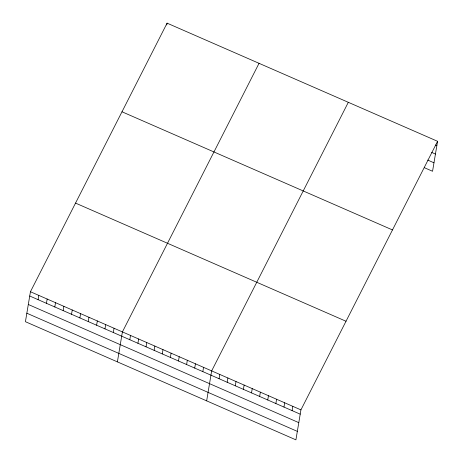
<?xml version="1.0" encoding="UTF-8"?>
<svg xmlns="http://www.w3.org/2000/svg" width="463" height="463" viewBox="0 0 463 463"><rect width="100%" height="100%" fill="white"/><g stroke="black" fill="none" stroke-linecap="round" stroke-linejoin="round"><path stroke-width="0.69" d="M30.442 291.731L25.424 321.698L295.915 439.85L300.927 409.882L437.576 141.302L167.085 23.15L30.442 291.731L300.927 409.882M38.088 299.665L38.805 295.382M46.445 303.317L47.162 299.034M54.808 306.969L55.525 302.686M63.165 310.621L63.882 306.338M71.528 314.273L72.245 309.99M79.891 317.925L80.603 313.642M88.248 321.577L88.965 317.294M96.611 325.229L97.328 320.946M104.968 328.88L105.686 324.598M113.331 332.532L114.048 328.25M166.778 24.985L167.085 23.15M117.394 361.869L122.406 331.902L259.048 63.321M129.808 339.726L130.52 335.444M137.922 343.274L138.64 338.991M146.036 346.816L146.754 342.533M154.15 350.364L154.868 346.081M162.264 353.906L162.982 349.623M170.378 357.453L171.096 353.165M178.492 360.995L179.21 356.713M186.606 364.543L187.324 360.255M194.72 368.085L195.438 363.802M202.835 371.633L203.552 367.344M206.654 400.86L211.666 370.892L348.315 102.311M219.068 378.717L219.786 374.434M227.183 382.264L227.9 377.982M235.297 385.806L236.014 381.524M243.411 389.354L244.128 385.071M251.525 392.896L252.242 388.613M259.639 396.444L260.356 392.155M267.753 399.986L268.471 395.703M275.867 403.533L276.585 399.245M283.981 407.075L284.699 402.793M292.095 410.623L292.813 406.335M437.576 141.302L432.558 171.269L424.444 167.728M435.608 145.041L436.858 145.585M431.695 152.425L435.44 154.063M427.737 160.071L433.976 162.797M121.995 111.78L392.479 229.932M75.533 203.095L346.023 321.253M29.725 296.013L300.215 414.165M28.307 304.486L298.797 422.644M26.842 313.22L297.333 431.371"/></g></svg>
